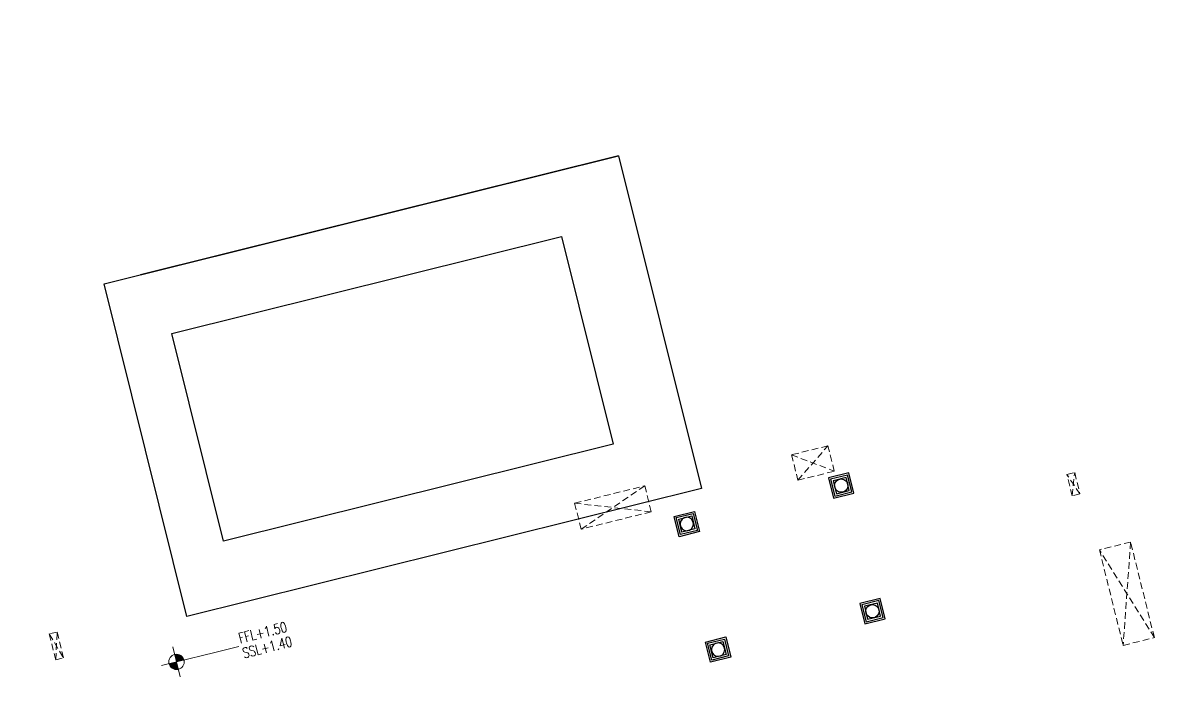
# Model space of a CAD drawing. Header units: inches. Extents: x -12478 to 399182, y -23212 to 525552.
# Drawn here: x 315627 to 336762, y 511211 to 523531 of the extents above; entities that cross this region are included whole.
import ezdxf
from ezdxf.enums import TextEntityAlignment as Align

# ---------------------------------------------------------------- set-up
doc = ezdxf.new("R2010")
doc.units = ezdxf.units.IN
doc.header["$LTSCALE"] = 1000
doc.header["$MEASUREMENT"] = 0
doc.linetypes.add('HIDDEN2', pattern=[0.1875, 0.125, -0.0625])
doc.layers.add('A-FLOR-LEVL', color=4, linetype='Continuous', lineweight=18)
doc.layers.add('A-SHAFT', color=252, linetype='HIDDEN2', lineweight=18)
doc.layers.add('A-FURN', color=253, linetype='Continuous')
doc.styles.add('9999-DIM-SPC', font='simplex.shx', dxfattribs={"width": 0.75})
doc.dimstyles.new('0100-D-SPC', dxfattribs={"dimscale": 100, "dimtxt": 2, "dimasz": 2, "dimexe": 1, "dimexo": 2, "dimgap": 1, "dimtad": 1, "dimrnd": 0.05, "dimzin": 1, "dimdsep": 46, "dimtxsty": '9999-DIM-SPC', "dimblk": 'OBLIQUE', "dimcen": 2, "dimdle": 1, "dimclrd": 256, "dimclre": 252, "dimclrt": 256, "dimazin": 2, "dimtfac": 1, "dimtofl": 0, "dimtmove": 0, "dimatfit": 3, "dimfxl": 0.1, "dimtolj": 1, "dimtzin": 0, "dimlwd": 0, "dimlwe": 0, "dimarcsym": 0})

# ---------------------------------------------------------------- blocks, each defined once
blk = doc.blocks.new('_Oblique')
at = {"color": 0, "linetype": 'ByBlock', "lineweight": -2}
blk.add_line((-0.5, -0.5), (0.5, 0.5), dxfattribs=at)
blk = doc.blocks.new('PILLAR')
for points in [[(-195, -195), (195, -195), (195, 195), (-195, 195)], [(-163, -163), (163, -163), (163, 163), (-163, 163)], [(-125, -125), (125, -125), (125, 125), (-125, 125)]]:
    blk.add_lwpolyline(points, close=True)
blk.add_circle((0, 0), 125)
blk = doc.blocks.new('*U6')
for p, q in [((0, -3), (0, 3)), ((-3, 0), (3, 0))]:
    blk.add_line(p, q)
at = {"color": 252, "const_width": 1.5}
for points in [[(-0.75, 0, -0.414214), (0, 0.75, -1)], [(0, -0.75, 0.414214), (0.75, 0, 1)]]:
    blk.add_lwpolyline(points, format="xyb", dxfattribs=at)
blk.add_circle((0, 0), 1.5)
at = {"insert": (-113.12, 100), "char_height": 200, "attachment_point": 3, "style": '9999-DIM-SPC'}
blk.add_mtext('\\A1;', dxfattribs=at)
at = {"style": '9999-DIM-SPC', "width": 0.75}
blk.add_attdef('0000.00', text='', height=2, dxfattribs=at).set_placement((-3.66, 0.5), align=Align.RIGHT)
blk.add_attdef('X.X.X', text='', height=2, dxfattribs=at).set_placement((-9.01, -0.5), align=Align.TOP_RIGHT)
blk.add_leader([(0, 0), (-7.67, 0), (-12.51, 0)], dimstyle='0100-D-SPC', override={"dimgap": 1, "dimtad": 0, "dimldrblk": 'None'})

msp = doc.modelspace()

# ---------------------------------------------------------------- linework, layer by layer
at = {"layer": 'A-FURN', "color": 1}
msp.add_line((326757.6, 521041.6), (317830.7, 518820.6), dxfattribs=at)
for points in [[(317150.5, 518651.4), (326757.6, 521041.6), (328302.8, 514830.9), (318695.7, 512440.7)], [(318410.6, 517728.3), (325688.8, 519539.1), (326654.5, 515657.4), (319376.4, 513846.6)]]:
    msp.add_lwpolyline(points, close=True, dxfattribs=at)
at = {"layer": 'A-SHAFT'}
for p, q in [((330105.3, 514985.7, 0), (330666.1, 515630.2, 0)), ((329987, 515461.2, 0), (330784.5, 515154.7, 0)), ((335372.7, 514729.9), (335128.2, 515091.6)), ((335227.2, 514693.7), (335273.8, 515127.8)), ((327245.5, 514882.2, 0), (326056.2, 514071)), ((325935.5, 514556.2, 0), (327366.3, 514397)), ((336317.6, 513831.4, 0), (336179.6, 511901, 0)), ((336761.9, 512045.9, 0), (335735.4, 513686.6, 0)), ((316124.6, 512115.3), (316390.9, 511666.3)), ((316245.3, 511630.1), (316270.1, 512151.5))]:
    msp.add_line(p, q, dxfattribs=at)
at = {"layer": 'A-SHAFT', "elevation": 0}
for points in [[(330105.3, 514985.7), (330784.5, 515154.7), (330666.1, 515630.2), (329987, 515461.2)], [(325935.5, 514556.2), (327245.5, 514882.2), (327366.3, 514397), (326056.2, 514071)], [(336317.6, 513831.4), (335735.4, 513686.6), (336179.6, 511901), (336761.9, 512045.9)]]:
    msp.add_lwpolyline(points, close=True, dxfattribs=at)
at = {"layer": 'A-SHAFT'}
for points in [[(335128.2, 515091.6), (335273.8, 515127.8), (335372.7, 514729.9), (335227.2, 514693.7)], [(316245.3, 511630.1), (316390.9, 511666.3), (316270.1, 512151.5), (316124.6, 512115.3)]]:
    msp.add_lwpolyline(points, close=True, dxfattribs=at)

# ---------------------------------------------------------------- block references
at = {"layer": 'A-FLOR-LEVL'}
ref = msp.add_blockref('*U6', (318500.8, 511593.4, 0), dxfattribs=dict(at, xscale=-95.9999999999999, yscale=95.99999999999973, zscale=95.99999999999974, rotation=13.97142193979294))
ref.add_attrib('0000.00', 'FFL+1.50', dxfattribs={"layer": '0', "height": 192, "rotation": 13.97142, "style": '9999-DIM-SPC', "width": 0.75}).set_placement((320580, 512160.2, 0), align=Align.RIGHT)
ref.add_attrib('X.X.X', 'SSL+1.40', dxfattribs={"layer": '0', "height": 192, "rotation": 13.97142, "style": '9999-DIM-SPC', "width": 0.75}).set_placement((320629.8, 512073.7, 0), align=Align.TOP_RIGHT)
ref = msp.add_blockref('*U6', (305521.9, 510033.1, 0), dxfattribs=dict(at, xscale=-95.99999999999989, yscale=95.99999999999973, zscale=95.99999999999974, rotation=13.97142193979294))
ref.add_attrib('0000.00', 'FFL+1.50', dxfattribs={"layer": '0', "height": 192, "rotation": 13.97142, "style": '9999-DIM-SPC', "width": 0.75}).set_placement((307601.1, 510599.9, 0), align=Align.RIGHT)
ref.add_attrib('X.X.X', 'SSL+1.40', dxfattribs={"layer": '0', "height": 192, "rotation": 13.97142, "style": '9999-DIM-SPC', "width": 0.75}).set_placement((307650.9, 510513.3, 0), align=Align.TOP_RIGHT)
ref = msp.add_blockref('*U6', (322426.6, 503389.8, 0), dxfattribs=dict(at, xscale=-95.9999999999999, yscale=95.99999999999973, zscale=95.99999999999974, rotation=13.97142193979294))
ref.add_attrib('0000.00', 'FFL+1.50', dxfattribs={"layer": '0', "height": 192, "rotation": 13.97142, "style": '9999-DIM-SPC', "width": 0.75}).set_placement((324505.8, 503956.6, 0), align=Align.RIGHT)
ref.add_attrib('X.X.X', 'SSL+1.40', dxfattribs={"layer": '0', "height": 192, "rotation": 13.97142, "style": '9999-DIM-SPC', "width": 0.75}).set_placement((324555.6, 503870, 0), align=Align.TOP_RIGHT)
at = {"layer": 'A-FURN', "ltscale": 0.5, "rotation": 13.97142328298569}
for p in [(330913.9, 514885.5), (331497.4, 512540)]:
    msp.add_blockref('PILLAR', p, dxfattribs=at)
at = {"layer": 'A-FURN', "ltscale": 0.5, "xscale": -1, "rotation": 13.97142328297179}
for p in [(328030.6, 514168.1), (328614.1, 511822.6)]:
    msp.add_blockref('PILLAR', p, dxfattribs=at)

doc.saveas('drawing.dxf')
